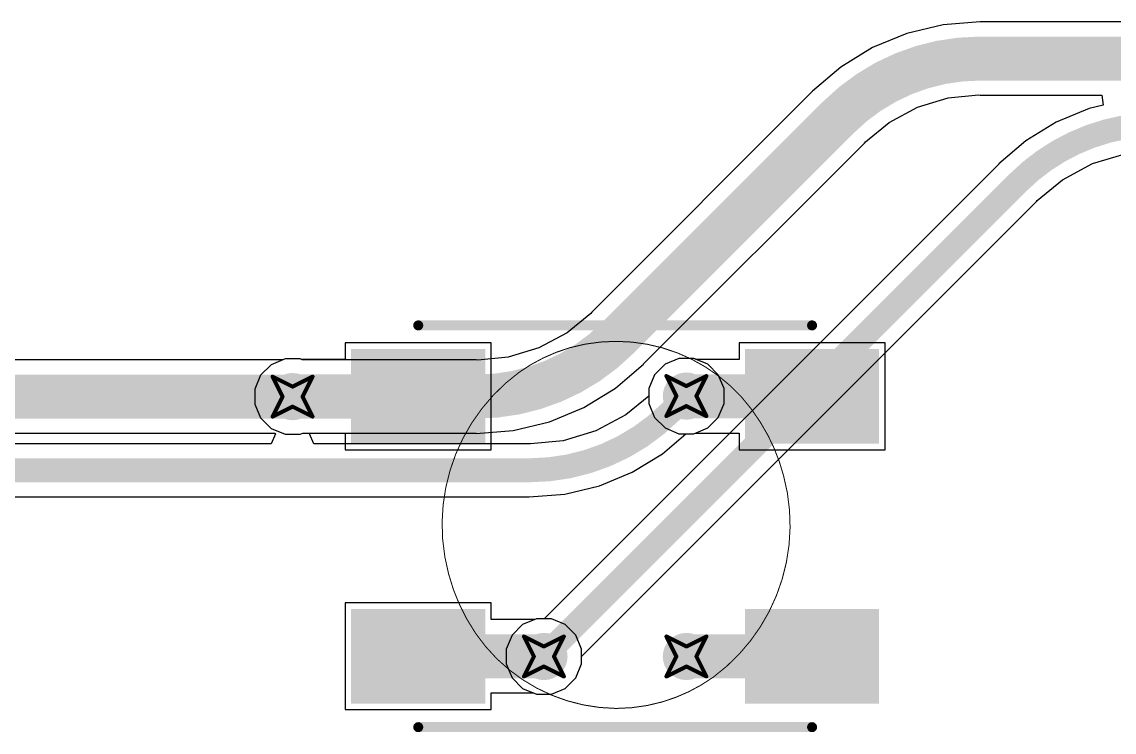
# Model space of a CAD drawing. Header units: inches. Extents: x -11 to 1110, y -7 to 455.
# Drawn here: x 158.15 to 172.02, y 336.25 to 345.27 of the extents above; entities that cross this region are included whole.
import ezdxf

# ---------------------------------------------------------------- set-up
doc = ezdxf.new("R2010")
doc.units = ezdxf.units.IN
for name, color, linetype in [('Bottom Layer', 5, 'Continuous'), ('Drill Drawing', 1, 'Continuous'), ('Mechanical 7', 56, 'Continuous'), ('Top Layer', 1, 'Continuous'), ('Top Overlay', 2, 'Continuous'), ('Top Paste', 8, 'Continuous'), ('Top Solder', 216, 'Continuous'), ('Via Holes', 16, 'Continuous')]:
    doc.layers.add(name, color=color, linetype=linetype)

msp = doc.modelspace()

# ---------------------------------------------------------------- hatches: boundary and pattern name
at = {"layer": 'Bottom Layer'}
h = msp.add_hatch(color=5, dxfattribs=at)
edge = h.paths.add_edge_path()
edge.add_arc((161.59156912, 340.5146098), 0.2999994, 0, 360)
h = msp.add_hatch(color=5, dxfattribs=at)
edge = h.paths.add_edge_path()
edge.add_arc((166.59156928, 340.5213916), 0.2999994, 0, 360)
h = msp.add_hatch(color=5, dxfattribs=at)
edge = h.paths.add_edge_path()
edge.add_arc((164.7828302, 337.21460878), 0.2999994, 0, 360)
h = msp.add_hatch(color=5, dxfattribs=at)
edge = h.paths.add_edge_path()
edge.add_arc((166.59156928, 337.21460878), 0.2999994, 0, 360)
at = {"layer": 'Top Layer'}
for points in [[(162.43719989, 341.0179997), (163.93719943, 341.0179997), (163.93719943, 340.0180017), (162.43719989, 340.0180017)], [(168.93719959, 340.0180017), (167.43720005, 340.0180017), (167.43720005, 341.0179997), (168.93719959, 341.0179997)], [(162.43719989, 337.71799868), (163.93719943, 337.71799868), (163.93719943, 336.71800068), (162.43719989, 336.71800068)], [(167.43720005, 337.71799868), (168.93719959, 337.71799868), (168.93719959, 336.71800068), (167.43720005, 336.71800068)]]:
    msp.add_hatch(color=1, dxfattribs=at).paths.add_polyline_path(points)
h = msp.add_hatch(color=1, dxfattribs=at)
edge = h.paths.add_edge_path()
edge.add_arc((161.59156912, 340.5146098), 0.2999994, 0, 360)
h = msp.add_hatch(color=1, dxfattribs=at)
edge = h.paths.add_edge_path()
edge.add_arc((166.59156928, 340.5213916), 0.2999994, 0, 360)
h = msp.add_hatch(color=1, dxfattribs=at)
edge = h.paths.add_edge_path()
edge.add_arc((164.7828302, 337.21460878), 0.2999994, 0, 360)
h = msp.add_hatch(color=1, dxfattribs=at)
edge = h.paths.add_edge_path()
edge.add_arc((166.59156928, 337.21460878), 0.2999994, 0, 360)
at = {"layer": 'Top Paste'}
for points in [[(162.43719989, 341.0179997), (163.93719943, 341.0179997), (163.93719943, 340.0180017), (162.43719989, 340.0180017)], [(168.93719959, 340.0180017), (167.43720005, 340.0180017), (167.43720005, 341.0179997), (168.93719959, 341.0179997)], [(162.43719989, 337.71799868), (163.93719943, 337.71799868), (163.93719943, 336.71800068), (162.43719989, 336.71800068)], [(167.43720005, 337.71799868), (168.93719959, 337.71799868), (168.93719959, 336.71800068), (167.43720005, 336.71800068)]]:
    msp.add_hatch(color=8, dxfattribs=at).paths.add_polyline_path(points)
at = {"layer": 'Top Solder'}
for points in [[(162.33559989, 341.1195997), (164.03879943, 341.1195997), (164.03879943, 339.9164017), (162.33559989, 339.9164017)], [(169.03879959, 339.9164017), (167.33560005, 339.9164017), (167.33560005, 341.1195997), (169.03879959, 341.1195997)], [(162.33559989, 337.81959868), (164.03879943, 337.81959868), (164.03879943, 336.61640068), (162.33559989, 336.61640068)], [(167.33560005, 337.81959868), (169.03879959, 337.81959868), (169.03879959, 336.61640068), (167.33560005, 336.61640068)]]:
    msp.add_hatch(color=216, dxfattribs=at).paths.add_polyline_path(points)
at = {"layer": 'Via Holes'}
h = msp.add_hatch(color=7, dxfattribs=at)
edge = h.paths.add_edge_path()
edge.add_arc((161.59156912, 340.5146098), 0.1499997, 0, 360)
h = msp.add_hatch(color=7, dxfattribs=at)
edge = h.paths.add_edge_path()
edge.add_arc((166.59156928, 340.5213916), 0.1499997, 0, 360)
h = msp.add_hatch(color=7, dxfattribs=at)
edge = h.paths.add_edge_path()
edge.add_arc((164.7828302, 337.21460878), 0.1499997, 0, 360)
h = msp.add_hatch(color=7, dxfattribs=at)
edge = h.paths.add_edge_path()
edge.add_arc((166.59156928, 337.21460878), 0.1499997, 0, 360)

# ---------------------------------------------------------------- linework, layer by layer
at = {"layer": 'Bottom Layer'}
for p, q in [((169.84959934, 345.23666284), (169.39086264, 345.12653098)), ((170.31991336, 345.27367826), (169.84959934, 345.23666284)), ((170.31991336, 345.27336584), (170.31991336, 345.27367826)), ((177.69901976, 345.27336584), (170.31991336, 345.27336584)), ((169.39086264, 345.12653098), (168.95500626, 344.94599286)), ((168.95500626, 344.94599286), (168.55275662, 344.69949348)), ((168.55275662, 344.69949348), (168.19401972, 344.39310344)), ((168.19423562, 344.39287992), (165.38953714, 341.5881788999999)), ((168.19401972, 344.39310344), (168.19423816, 344.392885)), ((168.19423816, 344.392885), (168.19423562, 344.39287992)), ((169.91410264, 344.30735558), (170.29882628, 344.3452473)), ((170.29882628, 344.3452473), (170.31991336, 344.34105376)), ((170.31991336, 344.34105376), (171.86599612, 344.34105376)), ((171.86599612, 344.34105376), (171.88102784, 344.21405376)), ((169.16426416, 343.99676184), (169.52388752, 344.1889865)), ((169.52388752, 344.1889865), (169.91410264, 344.30735558)), ((171.88102784, 344.21405376), (171.70404064, 344.1715621)), ((171.70404064, 344.1715621), (171.28665006, 343.99867446)), ((168.86542554, 343.75151214), (169.16426416, 343.99676184)), ((171.28665006, 343.99867446), (170.90144636, 343.76261956)), ((166.0487789, 340.92893714), (168.85348246, 343.73363816)), ((168.85348246, 343.73363816), (168.86542554, 343.75151214)), ((170.90144636, 343.76261956), (170.55791136, 343.46921146)), ((171.74886148, 343.4730748), (172.1630161, 343.59870828)), ((170.55961062, 343.4675122), (164.7845066, 337.69240818)), ((170.55791136, 343.46921146), (170.55961062, 343.4675122)), ((171.36717568, 343.26905946), (171.74886148, 343.4730748)), ((171.04411562, 343.00393172), (171.36717568, 343.26905946)), ((165.2606296, 337.21628518), (171.03573362, 342.9913892)), ((171.03573362, 342.9913892), (171.04411562, 343.00393172)), ((165.3775966, 341.5703099999999), (165.07875544, 341.3250577599999)), ((165.38953714, 341.5881788999999), (165.3775966, 341.5703099999999)), ((165.07875544, 341.3250577599999), (164.71913208, 341.1328331)), ((164.71913208, 341.1328331), (164.32891696, 341.01446402)), ((161.49652994, 340.9924092), (161.46841976, 340.9807658399999)), ((161.6866083, 340.9924092), (161.49652994, 340.9924092)), ((161.71471848, 340.9807658399999), (161.6866083, 340.9924092)), ((164.32891696, 341.01446402), (163.94419332, 340.9765723)), ((166.4965301, 340.999191), (166.32091704, 340.92645048)), ((166.68660846, 340.999191), (166.4965301, 340.999191)), ((166.86222152, 340.92645048), (166.68660846, 340.999191)), ((161.46841976, 340.9807658399999), (155.33391336, 340.9807658399999)), ((163.92310624, 340.9807658399999), (161.71471848, 340.9807658399999)), ((163.94419332, 340.9765723), (163.92310624, 340.9807658399999)), ((165.69026298, 340.62232612), (166.04899988, 340.92871616)), ((166.04899988, 340.92871616), (166.0487789, 340.92893714)), ((166.32091704, 340.92645048), (166.1865104, 340.79204384)), ((166.99662816, 340.79204384), (166.86222152, 340.92645048)), ((166.1865104, 340.79204384), (166.11376988, 340.61643078)), ((167.06936868, 340.61643078), (166.99662816, 340.79204384)), ((165.28801334, 340.37582674), (165.69026298, 340.62232612)), ((166.11376988, 340.61643078), (166.11376988, 340.52149066)), ((167.06936868, 340.4263524199999), (167.06936868, 340.61643078)), ((166.11376988, 340.52149066), (165.82382126, 340.28353838)), ((164.85215696, 340.19528862), (165.28801334, 340.37582674)), ((166.99662816, 340.25073936), (167.06936868, 340.4263524199999)), ((164.39342026, 340.08515676), (164.85215696, 340.19528862)), ((165.82382126, 340.28353838), (165.44213546, 340.07952304)), ((166.86222152, 340.1163327199999), (166.99662816, 340.25073936)), ((155.33391336, 340.04845376), (161.37001, 340.04845376)), ((161.37524748, 340.0428683), (161.3202387, 339.9158682999999)), ((161.37001, 340.04845376), (161.37524748, 340.0428683)), ((161.80789076, 340.0428683), (161.81312824, 340.04845376)), ((161.86289954, 339.9158682999999), (161.80789076, 340.0428683)), ((161.81312824, 340.04845376), (163.92310624, 340.04845376)), ((163.92310624, 340.04814134), (164.39342026, 340.08515676)), ((163.92310624, 340.04845376), (163.92310624, 340.04814134)), ((165.44213546, 340.07952304), (165.02798084, 339.95388956)), ((166.28955058, 339.78997828), (166.58649182, 340.0435922)), ((166.58649182, 340.0435922), (166.68660846, 340.0435922)), ((166.68660846, 340.0435922), (166.86222152, 340.1163327199999)), ((161.3202387, 339.9158682999999), (157.3537239, 339.9158682999999)), ((164.59727304, 339.9158682999999), (161.86289954, 339.9158682999999)), ((164.612066, 339.91292698), (164.59727304, 339.9158682999999)), ((165.02798084, 339.95388956), (164.612066, 339.91292698)), ((165.90434688, 339.55392338), (166.28955058, 339.78997828)), ((165.4869563, 339.38103574), (165.90434688, 339.55392338)), ((165.04766076, 339.27556986), (165.4869563, 339.38103574)), ((157.3537239, 339.24252954), (164.59727304, 339.24252954)), ((164.59727304, 339.24012416), (165.04766076, 339.27556986)), ((164.59727304, 339.24252954), (164.59727304, 339.24012416)), ((164.68779102, 337.69240818), (164.51217796, 337.6196676599999)), ((164.7845066, 337.69240818), (164.68779102, 337.69240818)), ((164.51217796, 337.6196676599999), (164.37777132, 337.48526102)), ((164.37777132, 337.48526102), (164.3050308, 337.30964796)), ((164.3050308, 337.30964796), (164.3050308, 337.1195696)), ((164.3050308, 337.1195696), (164.37777132, 336.94395654)), ((165.18788908, 336.94395654), (165.2606296, 337.1195696)), ((165.2606296, 337.1195696), (165.2606296, 337.21628518)), ((164.37777132, 336.94395654), (164.51217796, 336.8095499)), ((165.05348244, 336.8095499), (165.18788908, 336.94395654)), ((164.51217796, 336.8095499), (164.68779102, 336.73680938)), ((164.68779102, 336.73680938), (164.87786938, 336.73680938)), ((164.87786938, 336.73680938), (165.05348244, 336.8095499))]:
    msp.add_line(p, q, dxfattribs=at)
for points in [[(168.52386158, 344.06326158, 0.5588, 0.5588, -0.198912367379658), (170.31991336, 344.8072098, 0.5588, 0.5588, 0)], [(170.31991336, 344.8072098, 0.5588, 0.5588, 0), (177.82216912, 344.8072098, 0.5588, 0.5588, 0)], [(165.71915802, 341.25855802, 0.5588, 0.5588, 0), (168.52386158, 344.06326158, 0.5588, 0.5588, 0)], [(170.79767212, 343.2294507, 0.3048, 0.3048, -0.198912367379658), (172.5937239, 343.97339892, 0.3048, 0.3048, 0)], [(164.7828302, 337.21460878, 0.3048, 0.3048, 0), (170.79767212, 343.2294507, 0.3048, 0.3048, 0)], [(165.71915802, 341.25855802, 0.5588, 0.5588, -0.198912367379658), (163.92310624, 340.5146098, 0.5588, 0.5588, 0)], [(155.33391336, 340.5146098, 0.5588, 0.5588, 0), (161.59156912, 340.5146098, 0.5588, 0.5588, 0)], [(161.59156912, 340.5146098, 0.5588, 0.5588, 0), (163.92310624, 340.5146098, 0.5588, 0.5588, 0)], [(166.39332482, 340.32314714, 0.3048, 0.3048, 0), (166.59156928, 340.5213916, 0.3048, 0.3048, 0)], [(166.39332482, 340.32314714, 0.3048, 0.3048, -0.198912367379658), (164.59727304, 339.57919892, 0.3048, 0.3048, 0)], [(157.3537239, 339.57919892, 0.3048, 0.3048, 0), (164.59727304, 339.57919892, 0.3048, 0.3048, 0)]]:
    msp.add_lwpolyline(points, format="xyseb", dxfattribs=at)
for points in [[(170.18021336, 344.8072098, 0.2794, 0.2794, 1), (170.45961336, 344.8072098, 0.2794, 0.2794, 1)], [(170.18021336, 344.8072098, 0.2794, 0.2794, 1), (170.45961336, 344.8072098, 0.2794, 0.2794, 1)], [(168.38416158, 344.06326158, 0.2794, 0.2794, 1), (168.66356158, 344.06326158, 0.2794, 0.2794, 1)], [(168.38416158, 344.06326158, 0.2794, 0.2794, 1), (168.66356158, 344.06326158, 0.2794, 0.2794, 1)], [(170.72147212, 343.2294507, 0.1524, 0.1524, 1), (170.87387212, 343.2294507, 0.1524, 0.1524, 1)], [(170.72147212, 343.2294507, 0.1524, 0.1524, 1), (170.87387212, 343.2294507, 0.1524, 0.1524, 1)], [(165.57945802, 341.25855802, 0.2794, 0.2794, 1), (165.85885802, 341.25855802, 0.2794, 0.2794, 1)], [(165.57945802, 341.25855802, 0.2794, 0.2794, 1), (165.85885802, 341.25855802, 0.2794, 0.2794, 1)], [(161.45186912, 340.5146098, 0.2794, 0.2794, 1), (161.73126912, 340.5146098, 0.2794, 0.2794, 1)], [(161.45186912, 340.5146098, 0.2794, 0.2794, 1), (161.73126912, 340.5146098, 0.2794, 0.2794, 1)], [(163.78340624, 340.5146098, 0.2794, 0.2794, 1), (164.06280624, 340.5146098, 0.2794, 0.2794, 1)], [(163.78340624, 340.5146098, 0.2794, 0.2794, 1), (164.06280624, 340.5146098, 0.2794, 0.2794, 1)], [(166.51536928, 340.5213916, 0.1524, 0.1524, 1), (166.66776928, 340.5213916, 0.1524, 0.1524, 1)], [(166.31712482, 340.32314714, 0.1524, 0.1524, 1), (166.46952482, 340.32314714, 0.1524, 0.1524, 1)], [(166.31712482, 340.32314714, 0.1524, 0.1524, 1), (166.46952482, 340.32314714, 0.1524, 0.1524, 1)], [(164.52107304, 339.57919892, 0.1524, 0.1524, 1), (164.67347304, 339.57919892, 0.1524, 0.1524, 1)], [(164.52107304, 339.57919892, 0.1524, 0.1524, 1), (164.67347304, 339.57919892, 0.1524, 0.1524, 1)], [(164.7066302, 337.21460878, 0.1524, 0.1524, 1), (164.8590302, 337.21460878, 0.1524, 0.1524, 1)]]:
    msp.add_lwpolyline(points, format="xyseb", close=True, dxfattribs=at)
at = {"layer": 'Drill Drawing'}
for points in [[(161.33756912, 340.7686098, 0.0508, 0.0508, 0), (161.59156912, 340.6416098, 0.0508, 0.0508, 0)], [(161.33756912, 340.7686098, 0.0508, 0.0508, 0), (161.46456912, 340.5146098, 0.0508, 0.0508, 0)], [(161.59156912, 340.6416098, 0.0508, 0.0508, 0), (161.84556912, 340.7686098, 0.0508, 0.0508, 0)], [(161.71856912, 340.5146098, 0.0508, 0.0508, 0), (161.84556912, 340.7686098, 0.0508, 0.0508, 0)], [(166.33756928, 340.7753916, 0.0508, 0.0508, 0), (166.59156928, 340.6483916, 0.0508, 0.0508, 0)], [(166.33756928, 340.7753916, 0.0508, 0.0508, 0), (166.46456928, 340.5213916, 0.0508, 0.0508, 0)], [(166.59156928, 340.6483916, 0.0508, 0.0508, 0), (166.84556928, 340.7753916, 0.0508, 0.0508, 0)], [(166.71856928, 340.5213916, 0.0508, 0.0508, 0), (166.84556928, 340.7753916, 0.0508, 0.0508, 0)], [(161.33756912, 340.2606098, 0.0508, 0.0508, 0), (161.46456912, 340.5146098, 0.0508, 0.0508, 0)], [(161.71856912, 340.5146098, 0.0508, 0.0508, 0), (161.84556912, 340.2606098, 0.0508, 0.0508, 0)], [(166.33756928, 340.2673916, 0.0508, 0.0508, 0), (166.46456928, 340.5213916, 0.0508, 0.0508, 0)], [(166.71856928, 340.5213916, 0.0508, 0.0508, 0), (166.84556928, 340.2673916, 0.0508, 0.0508, 0)], [(161.33756912, 340.2606098, 0.0508, 0.0508, 0), (161.59156912, 340.3876098, 0.0508, 0.0508, 0)], [(161.59156912, 340.3876098, 0.0508, 0.0508, 0), (161.84556912, 340.2606098, 0.0508, 0.0508, 0)], [(166.33756928, 340.2673916, 0.0508, 0.0508, 0), (166.59156928, 340.3943915999999, 0.0508, 0.0508, 0)], [(166.59156928, 340.3943915999999, 0.0508, 0.0508, 0), (166.84556928, 340.2673916, 0.0508, 0.0508, 0)], [(164.5288302, 337.46860878, 0.0508, 0.0508, 0), (164.7828302, 337.34160878, 0.0508, 0.0508, 0)], [(164.5288302, 337.46860878, 0.0508, 0.0508, 0), (164.6558302, 337.21460878, 0.0508, 0.0508, 0)], [(164.7828302, 337.34160878, 0.0508, 0.0508, 0), (165.0368302, 337.46860878, 0.0508, 0.0508, 0)], [(164.9098302, 337.21460878, 0.0508, 0.0508, 0), (165.0368302, 337.46860878, 0.0508, 0.0508, 0)], [(166.33756928, 337.46860878, 0.0508, 0.0508, 0), (166.59156928, 337.34160878, 0.0508, 0.0508, 0)], [(166.33756928, 337.46860878, 0.0508, 0.0508, 0), (166.46456928, 337.21460878, 0.0508, 0.0508, 0)], [(166.59156928, 337.34160878, 0.0508, 0.0508, 0), (166.84556928, 337.46860878, 0.0508, 0.0508, 0)], [(166.71856928, 337.21460878, 0.0508, 0.0508, 0), (166.84556928, 337.46860878, 0.0508, 0.0508, 0)], [(164.5288302, 336.96060878, 0.0508, 0.0508, 0), (164.6558302, 337.21460878, 0.0508, 0.0508, 0)], [(164.5288302, 336.96060878, 0.0508, 0.0508, 0), (164.7828302, 337.08760878, 0.0508, 0.0508, 0)], [(164.7828302, 337.08760878, 0.0508, 0.0508, 0), (165.0368302, 336.96060878, 0.0508, 0.0508, 0)], [(164.9098302, 337.21460878, 0.0508, 0.0508, 0), (165.0368302, 336.96060878, 0.0508, 0.0508, 0)], [(166.33756928, 336.96060878, 0.0508, 0.0508, 0), (166.46456928, 337.21460878, 0.0508, 0.0508, 0)], [(166.33756928, 336.96060878, 0.0508, 0.0508, 0), (166.59156928, 337.08760878, 0.0508, 0.0508, 0)], [(166.59156928, 337.08760878, 0.0508, 0.0508, 0), (166.84556928, 336.96060878, 0.0508, 0.0508, 0)], [(166.71856928, 337.21460878, 0.0508, 0.0508, 0), (166.84556928, 336.96060878, 0.0508, 0.0508, 0)]]:
    msp.add_lwpolyline(points, format="xyseb", dxfattribs=at)
for points in [[(161.32486912, 340.7686098, 0.0254, 0.0254, 1), (161.35026912, 340.7686098, 0.0254, 0.0254, 1)], [(161.32486912, 340.7686098, 0.0254, 0.0254, 1), (161.35026912, 340.7686098, 0.0254, 0.0254, 1)], [(161.83286912, 340.7686098, 0.0254, 0.0254, 1), (161.85826912, 340.7686098, 0.0254, 0.0254, 1)], [(161.83286912, 340.7686098, 0.0254, 0.0254, 1), (161.85826912, 340.7686098, 0.0254, 0.0254, 1)], [(166.32486928, 340.7753916, 0.0254, 0.0254, 1), (166.35026928, 340.7753916, 0.0254, 0.0254, 1)], [(166.32486928, 340.7753916, 0.0254, 0.0254, 1), (166.35026928, 340.7753916, 0.0254, 0.0254, 1)], [(166.83286928, 340.7753916, 0.0254, 0.0254, 1), (166.85826928, 340.7753916, 0.0254, 0.0254, 1)], [(166.83286928, 340.7753916, 0.0254, 0.0254, 1), (166.85826928, 340.7753916, 0.0254, 0.0254, 1)], [(161.57886912, 340.6416098, 0.0254, 0.0254, 1), (161.60426912, 340.6416098, 0.0254, 0.0254, 1)], [(161.57886912, 340.6416098, 0.0254, 0.0254, 1), (161.60426912, 340.6416098, 0.0254, 0.0254, 1)], [(166.57886928, 340.6483916, 0.0254, 0.0254, 1), (166.60426928, 340.6483916, 0.0254, 0.0254, 1)], [(166.57886928, 340.6483916, 0.0254, 0.0254, 1), (166.60426928, 340.6483916, 0.0254, 0.0254, 1)], [(161.45186912, 340.5146098, 0.0254, 0.0254, 1), (161.47726912, 340.5146098, 0.0254, 0.0254, 1)], [(161.45186912, 340.5146098, 0.0254, 0.0254, 1), (161.47726912, 340.5146098, 0.0254, 0.0254, 1)], [(161.70586912, 340.5146098, 0.0254, 0.0254, 1), (161.73126912, 340.5146098, 0.0254, 0.0254, 1)], [(161.70586912, 340.5146098, 0.0254, 0.0254, 1), (161.73126912, 340.5146098, 0.0254, 0.0254, 1)], [(166.45186928, 340.5213916, 0.0254, 0.0254, 1), (166.47726928, 340.5213916, 0.0254, 0.0254, 1)], [(166.45186928, 340.5213916, 0.0254, 0.0254, 1), (166.47726928, 340.5213916, 0.0254, 0.0254, 1)], [(166.70586928, 340.5213916, 0.0254, 0.0254, 1), (166.73126928, 340.5213916, 0.0254, 0.0254, 1)], [(166.70586928, 340.5213916, 0.0254, 0.0254, 1), (166.73126928, 340.5213916, 0.0254, 0.0254, 1)], [(161.57886912, 340.3876098, 0.0254, 0.0254, 1), (161.60426912, 340.3876098, 0.0254, 0.0254, 1)], [(161.57886912, 340.3876098, 0.0254, 0.0254, 1), (161.60426912, 340.3876098, 0.0254, 0.0254, 1)], [(166.57886928, 340.3943915999999, 0.0254, 0.0254, 1), (166.60426928, 340.3943915999999, 0.0254, 0.0254, 1)], [(166.57886928, 340.3943915999999, 0.0254, 0.0254, 1), (166.60426928, 340.3943915999999, 0.0254, 0.0254, 1)], [(161.32486912, 340.2606098, 0.0254, 0.0254, 1), (161.35026912, 340.2606098, 0.0254, 0.0254, 1)], [(161.32486912, 340.2606098, 0.0254, 0.0254, 1), (161.35026912, 340.2606098, 0.0254, 0.0254, 1)], [(161.83286912, 340.2606098, 0.0254, 0.0254, 1), (161.85826912, 340.2606098, 0.0254, 0.0254, 1)], [(161.83286912, 340.2606098, 0.0254, 0.0254, 1), (161.85826912, 340.2606098, 0.0254, 0.0254, 1)], [(166.32486928, 340.2673916, 0.0254, 0.0254, 1), (166.35026928, 340.2673916, 0.0254, 0.0254, 1)], [(166.32486928, 340.2673916, 0.0254, 0.0254, 1), (166.35026928, 340.2673916, 0.0254, 0.0254, 1)], [(166.83286928, 340.2673916, 0.0254, 0.0254, 1), (166.85826928, 340.2673916, 0.0254, 0.0254, 1)], [(166.83286928, 340.2673916, 0.0254, 0.0254, 1), (166.85826928, 340.2673916, 0.0254, 0.0254, 1)], [(164.5161302, 337.46860878, 0.0254, 0.0254, 1), (164.5415302, 337.46860878, 0.0254, 0.0254, 1)], [(164.5161302, 337.46860878, 0.0254, 0.0254, 1), (164.5415302, 337.46860878, 0.0254, 0.0254, 1)], [(165.0241302, 337.46860878, 0.0254, 0.0254, 1), (165.0495302, 337.46860878, 0.0254, 0.0254, 1)], [(165.0241302, 337.46860878, 0.0254, 0.0254, 1), (165.0495302, 337.46860878, 0.0254, 0.0254, 1)], [(166.32486928, 337.46860878, 0.0254, 0.0254, 1), (166.35026928, 337.46860878, 0.0254, 0.0254, 1)], [(166.32486928, 337.46860878, 0.0254, 0.0254, 1), (166.35026928, 337.46860878, 0.0254, 0.0254, 1)], [(166.83286928, 337.46860878, 0.0254, 0.0254, 1), (166.85826928, 337.46860878, 0.0254, 0.0254, 1)], [(166.83286928, 337.46860878, 0.0254, 0.0254, 1), (166.85826928, 337.46860878, 0.0254, 0.0254, 1)], [(164.7701302, 337.34160878, 0.0254, 0.0254, 1), (164.7955302, 337.34160878, 0.0254, 0.0254, 1)], [(164.7701302, 337.34160878, 0.0254, 0.0254, 1), (164.7955302, 337.34160878, 0.0254, 0.0254, 1)], [(166.57886928, 337.34160878, 0.0254, 0.0254, 1), (166.60426928, 337.34160878, 0.0254, 0.0254, 1)], [(166.57886928, 337.34160878, 0.0254, 0.0254, 1), (166.60426928, 337.34160878, 0.0254, 0.0254, 1)], [(164.6431302, 337.21460878, 0.0254, 0.0254, 1), (164.6685302, 337.21460878, 0.0254, 0.0254, 1)], [(164.6431302, 337.21460878, 0.0254, 0.0254, 1), (164.6685302, 337.21460878, 0.0254, 0.0254, 1)], [(164.7701302, 337.08760878, 0.0254, 0.0254, 1), (164.7955302, 337.08760878, 0.0254, 0.0254, 1)], [(164.7701302, 337.08760878, 0.0254, 0.0254, 1), (164.7955302, 337.08760878, 0.0254, 0.0254, 1)], [(164.8971302, 337.21460878, 0.0254, 0.0254, 1), (164.9225302, 337.21460878, 0.0254, 0.0254, 1)], [(164.8971302, 337.21460878, 0.0254, 0.0254, 1), (164.9225302, 337.21460878, 0.0254, 0.0254, 1)], [(166.45186928, 337.21460878, 0.0254, 0.0254, 1), (166.47726928, 337.21460878, 0.0254, 0.0254, 1)], [(166.45186928, 337.21460878, 0.0254, 0.0254, 1), (166.47726928, 337.21460878, 0.0254, 0.0254, 1)], [(166.57886928, 337.08760878, 0.0254, 0.0254, 1), (166.60426928, 337.08760878, 0.0254, 0.0254, 1)], [(166.57886928, 337.08760878, 0.0254, 0.0254, 1), (166.60426928, 337.08760878, 0.0254, 0.0254, 1)], [(166.70586928, 337.21460878, 0.0254, 0.0254, 1), (166.73126928, 337.21460878, 0.0254, 0.0254, 1)], [(166.70586928, 337.21460878, 0.0254, 0.0254, 1), (166.73126928, 337.21460878, 0.0254, 0.0254, 1)], [(164.5161302, 336.96060878, 0.0254, 0.0254, 1), (164.5415302, 336.96060878, 0.0254, 0.0254, 1)], [(164.5161302, 336.96060878, 0.0254, 0.0254, 1), (164.5415302, 336.96060878, 0.0254, 0.0254, 1)], [(165.0241302, 336.96060878, 0.0254, 0.0254, 1), (165.0495302, 336.96060878, 0.0254, 0.0254, 1)], [(165.0241302, 336.96060878, 0.0254, 0.0254, 1), (165.0495302, 336.96060878, 0.0254, 0.0254, 1)], [(166.32486928, 336.96060878, 0.0254, 0.0254, 1), (166.35026928, 336.96060878, 0.0254, 0.0254, 1)], [(166.32486928, 336.96060878, 0.0254, 0.0254, 1), (166.35026928, 336.96060878, 0.0254, 0.0254, 1)], [(166.83286928, 336.96060878, 0.0254, 0.0254, 1), (166.85826928, 336.96060878, 0.0254, 0.0254, 1)], [(166.83286928, 336.96060878, 0.0254, 0.0254, 1), (166.85826928, 336.96060878, 0.0254, 0.0254, 1)]]:
    msp.add_lwpolyline(points, format="xyseb", close=True, dxfattribs=at)
at = {"layer": 'Mechanical 7'}
for points in [[(164.4680353, 340.8235093599999, 0.0127, 0.0127, -0.0836223348100476), (165.11018794, 341.13507846, 0.0127, 0.0127, 0)], [(165.11018794, 341.13507846, 0.0127, 0.0127, -0.336237567716582), (167.53027454, 340.18918754, 0.0127, 0.0127, 0)], [(163.57279452, 338.26307506, 0.0127, 0.0127, -0.3090367199539986), (164.4680353, 340.8235093599999, 0.0127, 0.0127, 0)], [(167.53027454, 340.1891900799999, 0.0127, 0.0127, -0.07779243455125358), (167.82516092, 339.51050208, 0.0127, 0.0127, 0)], [(167.82516092, 339.51050208, 0.0127, 0.0127, -0.3093199129591336), (166.93015128, 336.95027606, 0.0127, 0.0127, 0)], [(163.80461016, 337.68920016, 0.0127, 0.0127, -0.06483470192607994), (163.57279198, 338.26307506, 0.0127, 0.0127, 0)], [(165.69897772, 336.554953, 0.0127, 0.0127, -0.2703953683230535), (163.8046127, 337.68920016, 0.0127, 0.0127, 0)], [(166.93015128, 336.95027352, 0.0127, 0.0127, -0.08355872072088255), (166.2877675, 336.63853932, 0.0127, 0.0127, 0)], [(166.28776496, 336.63854186, 0.0127, 0.0127, -0.07098773360624064), (165.69897518, 336.55495554, 0.0127, 0.0127, 0)]]:
    msp.add_lwpolyline(points, format="xyseb", dxfattribs=at)
for points in [[(165.10701294, 341.13507846, 0.00635, 0.00635, 1), (165.11336294, 341.13507846, 0.00635, 0.00635, 1)], [(165.10701294, 341.13507846, 0.00635, 0.00635, 1), (165.11336294, 341.13507846, 0.00635, 0.00635, 1)], [(164.4648603, 340.8235093599999, 0.00635, 0.00635, 1), (164.4712103, 340.8235093599999, 0.00635, 0.00635, 1)], [(164.4648603, 340.8235093599999, 0.00635, 0.00635, 1), (164.4712103, 340.8235093599999, 0.00635, 0.00635, 1)], [(167.52709954, 340.1891900799999, 0.00635, 0.00635, 1), (167.53344954, 340.1891900799999, 0.00635, 0.00635, 1)], [(167.52709954, 340.18918754, 0.00635, 0.00635, 1), (167.53344954, 340.18918754, 0.00635, 0.00635, 1)], [(167.82198592, 339.51050208, 0.00635, 0.00635, 1), (167.82833592, 339.51050208, 0.00635, 0.00635, 1)], [(167.82198592, 339.51050208, 0.00635, 0.00635, 1), (167.82833592, 339.51050208, 0.00635, 0.00635, 1)], [(163.56961698, 338.26307506, 0.00635, 0.00635, 1), (163.57596698, 338.26307506, 0.00635, 0.00635, 1)], [(163.56961952, 338.26307506, 0.00635, 0.00635, 1), (163.57596952, 338.26307506, 0.00635, 0.00635, 1)], [(163.80143516, 337.68920016, 0.00635, 0.00635, 1), (163.80778516, 337.68920016, 0.00635, 0.00635, 1)], [(163.8014377, 337.68920016, 0.00635, 0.00635, 1), (163.8077877, 337.68920016, 0.00635, 0.00635, 1)], [(166.92697628, 336.95027606, 0.00635, 0.00635, 1), (166.93332628, 336.95027606, 0.00635, 0.00635, 1)], [(166.92697628, 336.95027352, 0.00635, 0.00635, 1), (166.93332628, 336.95027352, 0.00635, 0.00635, 1)], [(165.69580018, 336.55495554, 0.00635, 0.00635, 1), (165.70215018, 336.55495554, 0.00635, 0.00635, 1)], [(165.69580272, 336.554953, 0.00635, 0.00635, 1), (165.70215272, 336.554953, 0.00635, 0.00635, 1)], [(166.28458996, 336.63854186, 0.00635, 0.00635, 1), (166.29093996, 336.63854186, 0.00635, 0.00635, 1)], [(166.2845925, 336.63853932, 0.00635, 0.00635, 1), (166.2909425, 336.63853932, 0.00635, 0.00635, 1)]]:
    msp.add_lwpolyline(points, format="xyseb", close=True, dxfattribs=at)
at = {"layer": 'Top Layer'}
for p, q in [((164.11499816, 341.1957997), (162.25940116, 341.1957997)), ((162.25940116, 341.1957997), (162.25940116, 340.98415674)), ((164.11499816, 339.8402017), (164.11499816, 341.1957997)), ((169.11499832, 341.1957997), (167.25940132, 341.1957997)), ((167.25940132, 341.1957997), (167.25940132, 340.98415674)), ((169.11499832, 339.8402017), (169.11499832, 341.1957997)), ((161.49652994, 340.9924092), (161.32091688, 340.91966868)), ((161.6866083, 340.9924092), (161.49652994, 340.9924092)), ((161.70653206, 340.98415674), (161.6866083, 340.9924092)), ((166.4965301, 340.999191), (166.32091704, 340.92645048)), ((166.68660846, 340.999191), (166.4965301, 340.999191)), ((166.72290506, 340.98415674), (166.68660846, 340.999191)), ((161.32091688, 340.91966868), (161.18651024, 340.78526204)), ((162.25940116, 340.98415674), (161.70653206, 340.98415674)), ((166.32091704, 340.92645048), (166.1865104, 340.79204384)), ((167.25940132, 340.98415674), (166.72290506, 340.98415674)), ((161.18651024, 340.78526204), (161.11376972, 340.60964898)), ((166.1865104, 340.79204384), (166.11376988, 340.61643078)), ((161.11376972, 340.60964898), (161.11376972, 340.41957062)), ((166.11376988, 340.61643078), (166.11376988, 340.4263524199999)), ((161.11376972, 340.41957062), (161.18651024, 340.24395756)), ((166.11376988, 340.4263524199999), (166.1865104, 340.25073936)), ((161.18651024, 340.24395756), (161.32091688, 340.10955092)), ((166.1865104, 340.25073936), (166.32091704, 340.1163327199999)), ((161.32091688, 340.10955092), (161.49652994, 340.0368104)), ((161.49652994, 340.0368104), (161.6866083, 340.0368104)), ((161.6866083, 340.0368104), (161.7229049, 340.05184466)), ((161.7229049, 340.05184466), (162.25940116, 340.05184466)), ((162.25940116, 340.05184466), (162.25940116, 339.8402017)), ((166.32091704, 340.1163327199999), (166.4965301, 340.0435922)), ((166.4965301, 340.0435922), (166.68660846, 340.0435922)), ((166.68660846, 340.0435922), (166.70653222, 340.05184466)), ((166.70653222, 340.05184466), (167.25940132, 340.05184466)), ((167.25940132, 340.05184466), (167.25940132, 339.8402017)), ((162.25940116, 339.8402017), (164.11499816, 339.8402017)), ((167.25940132, 339.8402017), (169.11499832, 339.8402017)), ((164.11499816, 337.89579868), (162.25940116, 337.89579868)), ((162.25940116, 337.89579868), (162.25940116, 336.54020068)), ((164.11499816, 337.68415572), (164.11499816, 337.89579868)), ((164.66786726, 337.68415572), (164.11499816, 337.68415572)), ((164.68779102, 337.69240818), (164.66786726, 337.68415572)), ((164.87786938, 337.69240818), (164.68779102, 337.69240818)), ((165.05348244, 337.6196676599999), (164.87786938, 337.69240818)), ((165.18788908, 337.48526102), (165.05348244, 337.6196676599999)), ((165.2606296, 337.30964796), (165.18788908, 337.48526102)), ((165.2606296, 337.1195696), (165.2606296, 337.30964796)), ((165.18788908, 336.94395654), (165.2606296, 337.1195696)), ((165.05348244, 336.8095499), (165.18788908, 336.94395654)), ((164.11499816, 336.54020068), (164.11499816, 336.75184364)), ((164.11499816, 336.75184364), (164.65149442, 336.75184364)), ((164.65149442, 336.75184364), (164.68779102, 336.73680938)), ((164.68779102, 336.73680938), (164.87786938, 336.73680938)), ((164.87786938, 336.73680938), (165.05348244, 336.8095499)), ((162.25940116, 336.54020068), (164.11499816, 336.54020068))]:
    msp.add_line(p, q, dxfattribs=at)
for points in [[(161.59156912, 340.5180007, 0.5588, 0.5588, 0), (163.18719966, 340.5180007, 0.5588, 0.5588, 0)], [(166.59156928, 340.5180007, 0.5588, 0.5588, 0), (168.18719982, 340.5180007, 0.5588, 0.5588, 0)], [(163.18719966, 337.21799968, 0.5588, 0.5588, 0), (164.7828302, 337.21799968, 0.5588, 0.5588, 0)], [(166.59156928, 337.21799968, 0.5588, 0.5588, 0), (168.18719982, 337.21799968, 0.5588, 0.5588, 0)]]:
    msp.add_lwpolyline(points, format="xyseb", dxfattribs=at)
for points in [[(161.45186912, 340.5180007, 0.2794, 0.2794, 1), (161.73126912, 340.5180007, 0.2794, 0.2794, 1)], [(163.04749966, 340.5180007, 0.2794, 0.2794, 1), (163.32689966, 340.5180007, 0.2794, 0.2794, 1)], [(166.45186928, 340.5180007, 0.2794, 0.2794, 1), (166.73126928, 340.5180007, 0.2794, 0.2794, 1)], [(168.04749982, 340.5180007, 0.2794, 0.2794, 1), (168.32689982, 340.5180007, 0.2794, 0.2794, 1)], [(163.04749966, 337.21799968, 0.2794, 0.2794, 1), (163.32689966, 337.21799968, 0.2794, 0.2794, 1)], [(164.6431302, 337.21799968, 0.2794, 0.2794, 1), (164.9225302, 337.21799968, 0.2794, 0.2794, 1)], [(166.45186928, 337.21799968, 0.2794, 0.2794, 1), (166.73126928, 337.21799968, 0.2794, 0.2794, 1)], [(168.04749982, 337.21799968, 0.2794, 0.2794, 1), (168.32689982, 337.21799968, 0.2794, 0.2794, 1)]]:
    msp.add_lwpolyline(points, format="xyseb", close=True, dxfattribs=at)
at = {"layer": 'Top Overlay'}
for points in [[(163.18719966, 341.418799, 0.127, 0.127, 0), (168.18719982, 341.418799, 0.127, 0.127, 0)], [(162.13119974, 340.6713989199999, 0.254, 0.254, 0), (162.25819974, 340.54439892, 0.254, 0.254, 0)], [(162.13119974, 340.41739892, 0.254, 0.254, 0), (162.13119974, 340.6713989199999, 0.254, 0.254, 0)], [(162.13119974, 340.41739892, 0.254, 0.254, 0), (162.25819974, 340.54439892, 0.254, 0.254, 0)], [(163.18719966, 336.31720138, 0.127, 0.127, 0), (168.18719982, 336.31720138, 0.127, 0.127, 0)]]:
    msp.add_lwpolyline(points, format="xyseb", dxfattribs=at)
for points in [[(163.15544966, 341.418799, 0.0635, 0.0635, 1), (163.21894966, 341.418799, 0.0635, 0.0635, 1)], [(168.15544982, 341.418799, 0.0635, 0.0635, 1), (168.21894982, 341.418799, 0.0635, 0.0635, 1)], [(162.06769974, 340.6713989199999, 0.127, 0.127, 1), (162.19469974, 340.6713989199999, 0.127, 0.127, 1)], [(162.06769974, 340.6713989199999, 0.127, 0.127, 1), (162.19469974, 340.6713989199999, 0.127, 0.127, 1)], [(162.19469974, 340.54439892, 0.127, 0.127, 1), (162.32169974, 340.54439892, 0.127, 0.127, 1)], [(162.19469974, 340.54439892, 0.127, 0.127, 1), (162.32169974, 340.54439892, 0.127, 0.127, 1)], [(162.06769974, 340.41739892, 0.127, 0.127, 1), (162.19469974, 340.41739892, 0.127, 0.127, 1)], [(162.06769974, 340.41739892, 0.127, 0.127, 1), (162.19469974, 340.41739892, 0.127, 0.127, 1)], [(163.15544966, 336.31720138, 0.0635, 0.0635, 1), (163.21894966, 336.31720138, 0.0635, 0.0635, 1)], [(168.15544982, 336.31720138, 0.0635, 0.0635, 1), (168.21894982, 336.31720138, 0.0635, 0.0635, 1)]]:
    msp.add_lwpolyline(points, format="xyseb", close=True, dxfattribs=at)

doc.saveas('drawing.dxf')
